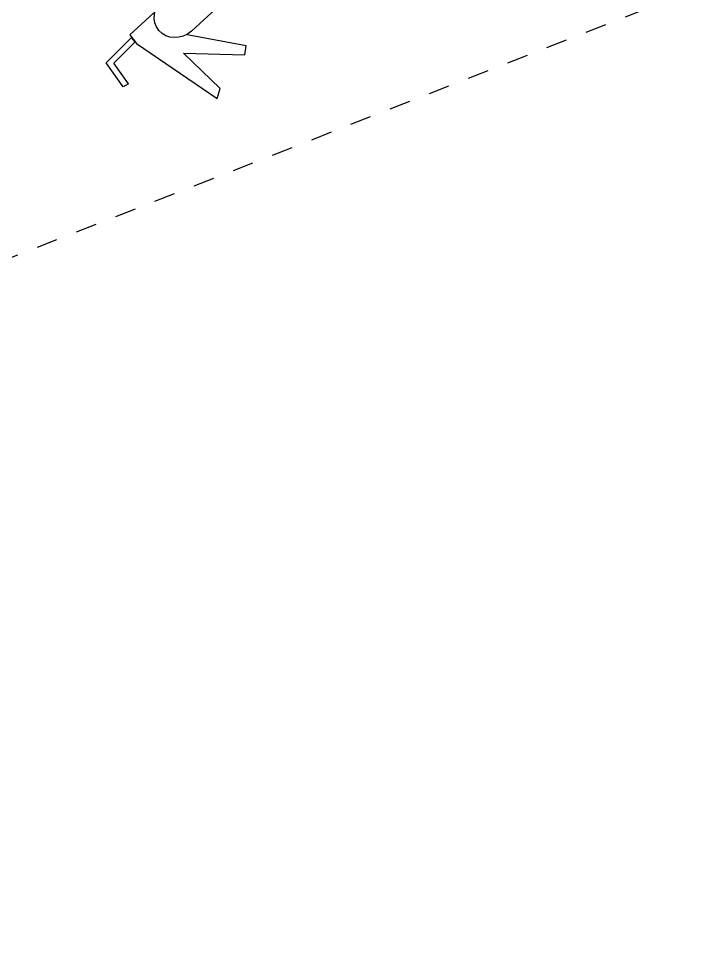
# Model space of a CAD drawing. Extents: x -1337 to 5791, y -3809 to 1769.
# Drawn here: x 1438.4 to 1733.5, y -1920.7 to -1527.4 of the extents above; entities that cross this region are included whole.
import ezdxf

# ---------------------------------------------------------------- set-up
doc = ezdxf.new("R2010")
doc.units = 0
doc.header["$MEASUREMENT"] = 0
doc.linetypes.add('AI-Linetype-45', pattern=[18, 9, -9])
for name, color, linetype, lineweight in [('G-ANNO-TTLB', 7, 'Continuous', 0), ('TYVEK', 7, 'Continuous', 0), ('X-REF - TRACED', 7, 'Continuous', 0)]:
    doc.layers.add(name, color=color, linetype=linetype, lineweight=lineweight)

msp = doc.modelspace()

# ---------------------------------------------------------------- hatches: boundary and pattern name
at = {"layer": 'G-ANNO-TTLB', "true_color": 0xff00ff, "transparency": 33554687}
h = msp.add_hatch(color=6, dxfattribs=at)
edge = h.paths.add_edge_path()
edge.add_spline(control_points=[(1773.02, -3692.6), (1773.02, -3692.6), (-1156.5, -3692.6), (-1156.5, -3692.6), (-1156.5, -3692.6), (-1156.5, -1235.6), (-1156.5, -1235.6), (-1156.5, -1235.6), (1773.02, -1235.6), (1773.02, -1235.6), (1773.02, -1235.6), (1773.02, -3692.6), (1773.02, -3692.6)], knot_values=[0, 0, 0, 0, 1, 1, 1, 2, 2, 2, 3, 3, 3, 4, 4, 4, 4], degree=3, periodic=0)
edge = h.paths.add_edge_path()
edge.add_spline(control_points=[(-1147.5, -1244.6), (-1147.5, -1244.6), (-1147.5, -3683.6), (-1147.5, -3683.6), (-1147.5, -3683.6), (1764.02, -3683.6), (1764.02, -3683.6), (1764.02, -3683.6), (1764.02, -1244.6), (1764.02, -1244.6), (1764.02, -1244.6), (-1147.5, -1244.6), (-1147.5, -1244.6)], knot_values=[0, 0, 0, 0, 1, 1, 1, 2, 2, 2, 3, 3, 3, 4, 4, 4, 4], degree=3, periodic=0)
edge.add_line((-1147.5, -1244.6), (-1147.5, -1244.6))

# ---------------------------------------------------------------- linework, layer by layer
at = {"layer": 'G-ANNO-TTLB'}
for points in [[(1773.02, -3692.6), (1773.02, -3692.6), (-1156.5, -3692.6), (-1156.5, -3692.6), (-1156.5, -3692.6), (-1156.5, -1235.6), (-1156.5, -1235.6), (-1156.5, -1235.6), (1773.02, -1235.6), (1773.02, -1235.6), (1773.02, -1235.6), (1773.02, -3692.6), (1773.02, -3692.6)], [(-1147.5, -1244.6), (-1147.5, -1244.6), (-1147.5, -3683.6), (-1147.5, -3683.6), (-1147.5, -3683.6), (1764.02, -3683.6), (1764.02, -3683.6), (1764.02, -3683.6), (1764.02, -1244.6), (1764.02, -1244.6), (1764.02, -1244.6), (-1147.5, -1244.6), (-1147.5, -1244.6)]]:
    msp.add_open_spline(points, degree=3, knots=[0, 0, 0, 0, 1, 1, 1, 2, 2, 2, 3, 3, 3, 4, 4, 4, 4], dxfattribs=at)
at = {"layer": 'TYVEK', "color": 18, "linetype": 'AI-Linetype-45', "lineweight": 25, "true_color": 0x000000}
msp.add_line((1722.92, -1517), (1311.09, -1678.44), dxfattribs=at)
at = {"layer": 'X-REF - TRACED', "color": 1, "lineweight": 25, "true_color": 0xff0000}
for p, q in [((1512.47, -1532.94), (1575.68, -1474.48)), ((1496.4, -1525.04), (1486.14, -1534.43)), ((1475.92, -1546.38), (1486.85, -1535.53)), ((1479.21, -1546.53), (1488.37, -1537.42)), ((1486.14, -1534.43), (1488.87, -1538.09)), ((1488.37, -1537.42), (1486.85, -1535.53)), ((1535.87, -1539.16), (1510.58, -1534.47)), ((1488.87, -1538.09), (1523.41, -1561.67)), ((1535.2, -1543), (1535.87, -1539.16)), ((1524.76, -1557.34), (1509.04, -1542.25)), ((1509.04, -1542.25), (1535.2, -1543)), ((1483.25, -1556.75), (1475.92, -1546.38)), ((1485.45, -1555.33), (1479.21, -1546.53)), ((1485.45, -1555.33), (1483.25, -1556.75)), ((1523.41, -1561.67), (1524.76, -1557.34))]:
    msp.add_line(p, q, dxfattribs=at)
msp.add_open_spline([(1512.47, -1532.94), (1508.09, -1536.66), (1501.86, -1536.52), (1498.55, -1532.62), (1495.24, -1528.73), (1496.11, -1522.55), (1500.49, -1518.83)], degree=3, knots=[0, 0, 0, 0, 1, 1, 1, 2, 2, 2, 2], dxfattribs=at)

doc.saveas('drawing.dxf')
